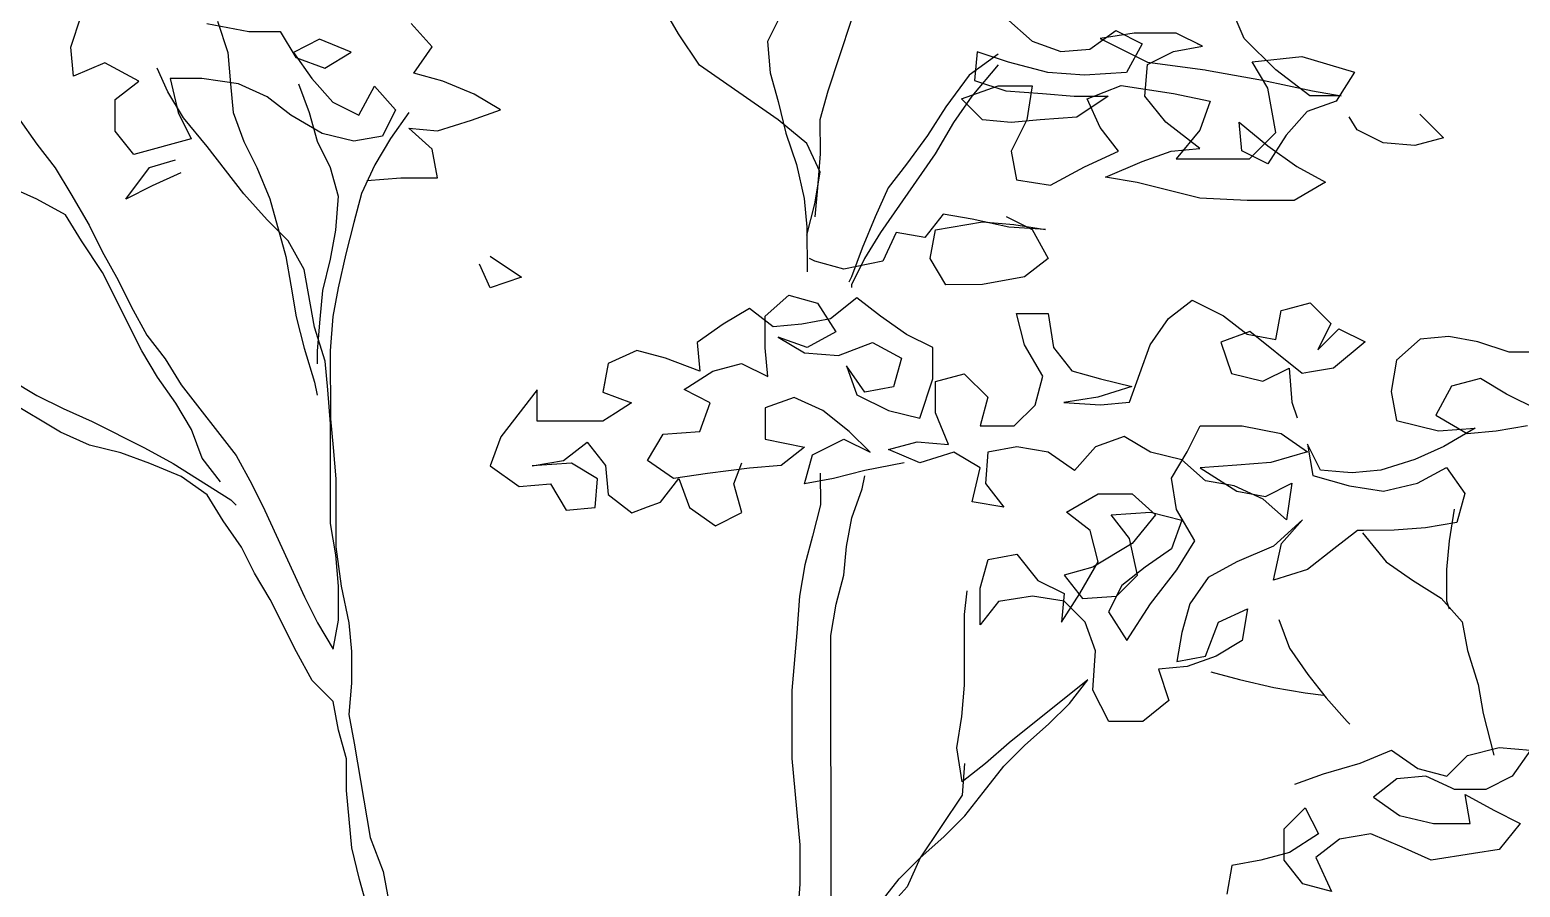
# Model space of a CAD drawing. Header units: millimetres. Extents: x 61831 to 121408, y 302 to 24841.
# Drawn here: x 98153 to 99131, y 7103 to 7666 of the extents above; entities that cross this region are included whole.
import ezdxf

# ---------------------------------------------------------------- set-up
doc = ezdxf.new("R2010")
doc.units = ezdxf.units.MM

# ---------------------------------------------------------------- blocks, each defined once
blk = doc.blocks.new('A$C299802A9')
at = {"color": 66, "true_color": 0x638500}
for p, q in [((1504.69, 4421.53), (1494.4, 4400.89)), ((1435.95, 4405.99), (1429.06, 4418.02)), ((1549.39, 4414.69), (1533.96, 4368.27)), ((1650.8, 4416.5), (1668, 4401.05)), ((1449.72, 4385.38), (1435.95, 4405.99)), ((1494.4, 4400.89), (1496.13, 4380.27)), ((1668, 4401.05), (1686.91, 4394.19)), ((1705.82, 4395.93), (1723, 4407.98)), ((1735.03, 4406.27), (1712.69, 4402.81)), ((1712.69, 4402.81), (1743.64, 4387.37)), ((1723, 4407.98), (1740.19, 4399.4)), ((1762.53, 4406.29), (1735.03, 4406.27)), ((1779.73, 4397.72), (1762.53, 4406.29)), ((1645.66, 4392.44), (1626.77, 4378.67)), ((1631.91, 4394.14), (1630.21, 4375.23)), ((1652.54, 4387.29), (1631.91, 4394.14)), ((1686.91, 4394.19), (1705.82, 4395.93)), ((1740.19, 4399.4), (1729.9, 4380.48)), ((1743.65, 4385.65), (1760.83, 4394.26)), ((1760.83, 4394.26), (1779.73, 4397.72)), ((1501.32, 4349.33), (1449.72, 4385.38)), ((1645.67, 4385.56), (1628.5, 4364.92)), ((1678.33, 4380.43), (1652.54, 4387.29)), ((1741.95, 4365.02), (1743.65, 4385.65)), ((1743.64, 4387.37), (1781.46, 4382.25)), ((1781.46, 4382.25), (1782.47, 4382.06)), ((1496.13, 4380.27), (1501.31, 4361.36)), ((1626.77, 4378.67), (1611.32, 4358.03)), ((1621.63, 4363.19), (1645.68, 4371.81)), ((1630.21, 4375.23), (1650.84, 4368.38)), ((1645.68, 4371.81), (1668.03, 4371.83)), ((1668.03, 4371.83), (1664.61, 4349.48)), ((1702.4, 4378.74), (1678.33, 4380.43)), ((1729.9, 4380.48), (1702.4, 4378.74)), ((1704.13, 4363.27), (1726.47, 4371.88)), ((1726.47, 4371.88), (1760.85, 4366.76)), ((1533.96, 4368.27), (1528.82, 4349.36)), ((1628.5, 4364.92), (1616.48, 4347.72)), ((1635.39, 4349.45), (1621.63, 4363.19)), ((1650.84, 4368.38), (1674.91, 4366.68)), ((1674.91, 4366.68), (1695.54, 4364.98)), ((1695.54, 4364.98), (1717.88, 4365)), ((1717.88, 4365), (1697.27, 4351.23)), ((1712.74, 4344.37), (1704.13, 4363.27)), ((1755.71, 4347.85), (1741.95, 4365.02)), ((1760.85, 4366.76), (1784.92, 4361.62)), ((1784.92, 4361.62), (1778.06, 4342.71)), ((1501.31, 4361.36), (1506.48, 4340.74)), ((1611.32, 4358.03), (1599.3, 4339.11)), ((1520.24, 4333.88), (1501.32, 4349.33)), ((1528.82, 4349.36), (1528.84, 4327.01)), ((1616.48, 4347.72), (1604.47, 4327.08)), ((1654.3, 4347.75), (1635.39, 4349.45)), ((1673.21, 4349.49), (1654.3, 4347.75)), ((1664.61, 4349.48), (1654.32, 4328.85)), ((1697.27, 4351.23), (1673.21, 4349.49)), ((1724.79, 4328.91), (1712.74, 4344.37)), ((1778.07, 4330.68), (1755.71, 4347.85)), ((1778.06, 4342.71), (1762.61, 4323.79)), ((1506.48, 4340.74), (1513.38, 4320.12)), ((1528.85, 4314.98), (1520.24, 4333.88)), ((1599.3, 4339.11), (1585.57, 4320.19)), ((1528.84, 4327.01), (1527.14, 4304.67)), ((1604.47, 4327.08), (1568.42, 4275.48)), ((1654.32, 4328.85), (1657.77, 4309.94)), ((1702.45, 4318.58), (1724.79, 4328.91)), ((1740.27, 4322.05), (1759.17, 4328.94)), ((1759.17, 4328.94), (1778.07, 4330.68)), ((1762.61, 4323.79), (1802.3, 4323.82)), ((1513.38, 4320.12), (1518.55, 4297.78)), ((1525.43, 4294.35), (1528.85, 4314.98)), ((1585.57, 4320.19), (1573.55, 4304.71)), ((1680.12, 4306.52), (1702.45, 4318.58)), ((1716.21, 4311.71), (1740.27, 4322.05)), ((1527.14, 4304.67), (1525.44, 4285.76)), ((1573.55, 4304.71), (1564.98, 4285.79)), ((1657.77, 4309.94), (1680.12, 4306.52)), ((1736.84, 4308.29), (1716.21, 4311.71)), ((1778.1, 4298.02), (1736.84, 4308.29)), ((1518.55, 4297.78), (1520.29, 4278.88)), ((1520.3, 4273.72), (1525.43, 4294.35)), ((1809.04, 4296.33), (1778.1, 4298.02)), ((1811.66, 4296.33), (1809.04, 4296.33)), ((1564.98, 4285.79), (1556.4, 4265.16)), ((1609.66, 4287.55), (1597.65, 4272.07)), ((1628.57, 4284.13), (1609.66, 4287.55)), ((1652.64, 4279), (1628.57, 4284.13)), ((1650.92, 4285.87), (1668.11, 4277.29)), ((1520.29, 4278.88), (1520.32, 4249.66)), ((1568.42, 4275.48), (1558.12, 4258.28)), ((1578.74, 4275.49), (1570.16, 4256.58)), ((1597.65, 4272.07), (1578.74, 4275.49)), ((1601.1, 4258.32), (1604.52, 4277.23)), ((1604.52, 4277.23), (1635.45, 4282.42)), ((1635.45, 4282.42), (1656.08, 4280.72)), ((1676.71, 4277.3), (1652.64, 4279)), ((1656.08, 4280.72), (1676.71, 4277.3)), ((1668.11, 4277.29), (1678.44, 4258.39)), ((1556.4, 4265.16), (1549.54, 4246.24)), ((1525.47, 4256.54), (1522.03, 4258.25)), ((1544.38, 4251.4), (1525.47, 4256.54)), ((1570.16, 4256.58), (1544.38, 4251.4)), ((1558.12, 4258.28), (1549.55, 4241.09)), ((1611.43, 4241.14), (1601.1, 4258.32)), ((1678.44, 4258.39), (1662.99, 4246.35)), ((1549.54, 4246.24), (1547.83, 4242.81)), ((1662.99, 4246.35), (1635.49, 4241.17)), ((1549.55, 4241.09), (1549.55, 4239.37)), ((1635.49, 4241.17), (1611.43, 4241.14)), ((1482.52, 4225.56), (1465.35, 4215.23)), ((1498.01, 4213.54), (1482.52, 4225.56)), ((1492.84, 4220.41), (1508.3, 4234.17)), ((1508.3, 4234.17), (1527.21, 4229.04)), ((1527.21, 4229.04), (1539.26, 4210.14)), ((1552.99, 4232.5), (1535.82, 4218.73)), ((1568.47, 4220.48), (1552.99, 4232.5)), ((1757.55, 4218.93), (1773.01, 4230.98)), ((1773.01, 4230.98), (1793.64, 4220.69)), ((1831.46, 4224.16), (1835.82, 4225.35)), ((1465.35, 4215.23), (1448.17, 4203.18)), ((1492.86, 4199.78), (1492.84, 4220.41)), ((1516.91, 4215.28), (1498.01, 4213.54)), ((1535.82, 4218.73), (1516.91, 4215.28)), ((1585.67, 4208.46), (1568.47, 4220.48)), ((1657.85, 4222.28), (1678.48, 4222.3)), ((1663.03, 4201.66), (1657.85, 4222.28)), ((1678.48, 4222.3), (1681.94, 4199.96)), ((1745.53, 4201.73), (1757.55, 4218.93)), ((1793.64, 4220.69), (1809.12, 4208.67)), ((1828.03, 4205.25), (1831.46, 4224.16)), ((1520.36, 4199.81), (1501.45, 4206.67)), ((1501.45, 4206.67), (1518.65, 4196.37)), ((1539.26, 4210.14), (1520.36, 4199.81)), ((1602.87, 4199.88), (1585.67, 4208.46)), ((1810.84, 4210.39), (1791.94, 4203.49)), ((1809.12, 4208.67), (1828.03, 4205.25)), ((1845.24, 4182.92), (1810.84, 4210.39)), ((1408.64, 4197.99), (1389.74, 4189.38)), ((1427.55, 4192.85), (1408.64, 4197.99)), ((1448.17, 4203.18), (1449.9, 4184.27)), ((1494.6, 4180.88), (1492.86, 4199.78)), ((1518.65, 4196.37), (1540.99, 4194.67)), ((1540.99, 4194.67), (1563.33, 4203.29)), ((1563.33, 4203.29), (1582.25, 4192.99)), ((1602.89, 4179.26), (1602.87, 4199.88)), ((1675.08, 4181.04), (1663.03, 4201.66)), ((1681.94, 4199.96), (1693.98, 4184.5)), ((1731.82, 4163.91), (1745.53, 4201.73)), ((1791.94, 4203.49), (1798.83, 4182.87)), ((1389.74, 4189.38), (1386.32, 4170.47)), ((1449.9, 4184.27), (1427.55, 4192.85)), ((1458.5, 4184.28), (1477.4, 4189.46)), ((1477.4, 4189.46), (1494.6, 4180.88)), ((1558.21, 4170.62), (1546.16, 4187.8)), ((1546.16, 4187.8), (1553.05, 4168.9)), ((1582.25, 4192.99), (1577.11, 4174.08)), ((1819.47, 4177.74), (1836.65, 4186.35)), ((1836.65, 4186.35), (1838.39, 4164)), ((1439.6, 4172.23), (1458.5, 4184.28)), ((1594.32, 4153.47), (1602.89, 4179.26)), ((1604.61, 4177.54), (1623.51, 4182.71)), ((1604.63, 4156.91), (1604.61, 4177.54)), ((1623.51, 4182.71), (1638.99, 4167.26)), ((1669.94, 4162.13), (1675.08, 4181.04)), ((1693.98, 4184.5), (1712.89, 4179.36)), ((1712.89, 4179.36), (1733.53, 4174.22)), ((1798.83, 4182.87), (1819.47, 4177.74)), ((1850, 4183.71), (1845.24, 4182.92)), ((1386.32, 4170.47), (1405.23, 4163.61)), ((1456.8, 4163.65), (1439.6, 4172.23)), ((1511.8, 4167.14), (1492.9, 4160.25)), ((1530.71, 4158.57), (1511.8, 4167.14)), ((1553.05, 4168.9), (1573.69, 4158.6)), ((1577.11, 4174.08), (1558.21, 4170.62)), ((1638.99, 4167.26), (1633.86, 4148.35)), ((1711.19, 4167.32), (1688.84, 4163.87)), ((1733.53, 4174.22), (1711.19, 4167.32)), ((1405.23, 4163.61), (1394.6, 4156.83)), ((1449.94, 4144.74), (1456.8, 4163.65)), ((1492.9, 4160.25), (1492.92, 4139.62)), ((1547.92, 4144.83), (1530.71, 4158.57)), ((1573.69, 4158.6), (1594.32, 4153.47)), ((1613.24, 4136.3), (1604.63, 4156.91)), ((1656.2, 4148.37), (1669.94, 4162.13)), ((1688.84, 4163.87), (1712.91, 4162.17)), ((1712.91, 4162.17), (1731.82, 4163.91)), ((1838.39, 4164), (1841.83, 4153.69)), ((1633.86, 4148.35), (1656.2, 4148.37)), ((1769.66, 4131.28), (1778.24, 4148.48)), ((1778.24, 4148.48), (1805.74, 4148.5)), ((1805.74, 4148.5), (1831.53, 4143.37)), ((1415.58, 4125.8), (1425.88, 4143)), ((1425.88, 4143), (1449.94, 4144.74)), ((1492.92, 4139.62), (1518.7, 4134.49)), ((1523.87, 4129.34), (1544.48, 4139.67)), ((1544.48, 4139.67), (1561.68, 4131.09)), ((1561.68, 4131.09), (1547.92, 4144.83)), ((1573.71, 4132.82), (1592.61, 4138)), ((1592.61, 4138), (1613.24, 4136.3)), ((1728.4, 4141.56), (1709.5, 4134.66)), ((1745.6, 4131.26), (1728.4, 4141.56)), ((1831.53, 4143.37), (1848.73, 4131.35)), ((1518.7, 4134.49), (1503.25, 4122.44)), ((1518.73, 4110.43), (1523.87, 4129.34)), ((1594.34, 4124.25), (1573.71, 4132.82)), ((1616.68, 4131.14), (1594.34, 4124.25)), ((1633.88, 4120.84), (1616.68, 4131.14)), ((1639.03, 4131.16), (1637.33, 4110.53)), ((1657.93, 4134.62), (1639.03, 4131.16)), ((1678.56, 4131.2), (1657.93, 4134.62)), ((1695.76, 4119.18), (1678.56, 4131.2)), ((1709.5, 4134.66), (1695.76, 4119.18)), ((1766.23, 4126.12), (1745.6, 4131.26)), ((1759.36, 4114.08), (1769.66, 4131.28)), ((1848.73, 4131.35), (1824.67, 4124.46)), ((1857.33, 4119.33), (1848.72, 4136.51)), ((1848.72, 4136.51), (1852.18, 4115.89)), ((1432.78, 4113.79), (1415.58, 4125.8)), ((1455.12, 4117.24), (1432.78, 4113.79)), ((1482.62, 4120.71), (1455.12, 4117.24)), ((1472.32, 4110.38), (1477.46, 4124.14)), ((1503.25, 4122.44), (1482.62, 4120.71)), ((1529.03, 4117.31), (1529.05, 4096.68)), ((1558.25, 4119.06), (1537.63, 4113.88)), ((1584.03, 4124.24), (1558.25, 4119.06)), ((1628.74, 4098.49), (1633.88, 4120.84)), ((1781.71, 4112.39), (1766.23, 4126.12)), ((1802.33, 4122.72), (1778.26, 4120.98)), ((1778.26, 4120.98), (1802.34, 4105.53)), ((1824.67, 4124.46), (1802.33, 4122.72)), ((1872.34, 4118.09), (1857.33, 4119.33)), ((1424.2, 4098.31), (1436.22, 4113.79)), ((1436.22, 4113.79), (1443.11, 4094.89)), ((1477.49, 4091.48), (1472.32, 4110.38)), ((1537.63, 4113.88), (1518.73, 4110.43)), ((1556.54, 4107.02), (1558.26, 4115.62)), ((1637.33, 4110.53), (1649.37, 4095.08)), ((1762.82, 4093.46), (1759.36, 4114.08)), ((1800.62, 4108.97), (1781.71, 4112.39)), ((1819.54, 4100.39), (1800.62, 4108.97)), ((1821.25, 4102.11), (1838.43, 4110.72)), ((1838.43, 4110.72), (1835.02, 4086.65)), ((1852.18, 4115.89), (1875.33, 4109.3)), ((1415.59, 4095.17), (1424.2, 4098.31)), ((1549.69, 4088.11), (1556.54, 4107.02)), ((1649.37, 4095.08), (1628.74, 4098.49)), ((1690.63, 4091.68), (1711.24, 4103.73)), ((1711.24, 4103.73), (1733.59, 4103.75)), ((1733.59, 4103.75), (1749.07, 4090.01)), ((1802.34, 4105.53), (1821.25, 4102.11)), ((1835.02, 4086.65), (1819.54, 4100.39)), ((1443.11, 4094.89), (1460.31, 4082.87)), ((1460.31, 4082.87), (1477.49, 4091.48)), ((1529.05, 4096.68), (1523.91, 4076.05)), ((1546.27, 4069.2), (1549.69, 4088.11)), ((1706.11, 4079.66), (1690.63, 4091.68)), ((1719.85, 4089.98), (1745.63, 4091.73)), ((1731.9, 4074.53), (1719.85, 4089.98)), ((1749.07, 4090.01), (1733.62, 4071.09)), ((1745.63, 4091.73), (1766.26, 4086.59)), ((1774.87, 4072.85), (1762.82, 4093.46)), ((1711.29, 4059.04), (1706.11, 4079.66)), ((1766.26, 4086.59), (1759.41, 4067.67)), ((1845.33, 4086.66), (1826.44, 4069.46)), ((1831.6, 4071.18), (1845.33, 4086.66)), ((1881.43, 4079.82), (1865.98, 4067.77)), ((1885.36, 4079.82), (1881.43, 4079.82)), ((1884.87, 4078.1), (1886.71, 4075.86)), ((1523.91, 4076.05), (1518.78, 4057.14)), ((1544.56, 4050.29), (1546.27, 4069.2)), ((1733.62, 4071.09), (1707.85, 4055.6)), ((1737.08, 4050.47), (1731.9, 4074.53)), ((1762.86, 4053.93), (1774.87, 4072.85)), ((1826.44, 4069.46), (1802.39, 4059.12)), ((1826.46, 4047.11), (1831.6, 4071.18)), ((1633.95, 4041.78), (1639.09, 4060.69)), ((1639.09, 4060.69), (1658, 4064.14)), ((1658, 4064.14), (1671.76, 4046.97)), ((1699.27, 4038.4), (1711.29, 4059.04)), ((1759.41, 4067.67), (1742.23, 4055.63)), ((1802.39, 4059.12), (1783.49, 4048.79)), ((1865.98, 4067.77), (1848.8, 4054.01)), ((1518.78, 4057.14), (1515.36, 4036.51)), ((1539.42, 4031.38), (1544.56, 4050.29)), ((1707.85, 4055.6), (1688.95, 4050.42)), ((1688.95, 4050.42), (1700.99, 4034.96)), ((1723.34, 4036.7), (1737.08, 4050.47)), ((1742.23, 4055.63), (1726.77, 4043.58)), ((1745.69, 4031.57), (1762.86, 4053.93)), ((1783.49, 4048.79), (1771.47, 4031.59)), ((1848.8, 4054.01), (1826.46, 4047.11)), ((1623.66, 4024.58), (1625.36, 4040.05)), ((1633.97, 4017.71), (1633.95, 4041.78)), ((1671.76, 4046.97), (1688.96, 4038.39)), ((1726.77, 4043.58), (1718.19, 4026.38)), ((1515.36, 4036.51), (1513.66, 4012.45)), ((1536.01, 4010.75), (1539.42, 4031.38)), ((1645.99, 4033.19), (1633.97, 4017.71)), ((1668.33, 4036.65), (1645.99, 4033.19)), ((1688.96, 4033.23), (1668.33, 4036.65)), ((1687.26, 4019.48), (1699.27, 4038.4)), ((1688.96, 4038.39), (1687.26, 4019.48)), ((1702.73, 4019.49), (1688.96, 4033.23)), ((1700.99, 4034.96), (1723.34, 4036.7)), ((1730.24, 4007.49), (1745.69, 4031.57)), ((1771.47, 4031.59), (1766.33, 4012.68)), ((1623.7, 3978.17), (1623.66, 4024.58)), ((1709.62, 4000.59), (1702.73, 4019.49)), ((1718.19, 4026.38), (1730.24, 4007.49)), ((1781.82, 3997.22), (1790.39, 4019.58)), ((1790.39, 4019.58), (1809.29, 4028.19)), ((1809.29, 4028.19), (1805.87, 4007.56)), ((1829.92, 4021.33), (1836.81, 4002.43)), ((1513.66, 4012.45), (1510.26, 3974.63)), ((1536.16, 3838.86), (1536.01, 4010.75)), ((1766.33, 4012.68), (1762.91, 3993.77)), ((1707.93, 3974.81), (1709.62, 4000.59)), ((1805.87, 4007.56), (1788.69, 3997.23)), ((1836.81, 4002.43), (1848.86, 3985.25)), ((1769.79, 3990.34), (1750.88, 3988.6)), ((1762.91, 3993.77), (1781.82, 3997.22)), ((1788.69, 3997.23), (1769.79, 3990.34)), ((1704.48, 3981.68), (1652.95, 3940.38)), ((1692.46, 3966.2), (1704.48, 3981.68)), ((1750.88, 3988.6), (1757.78, 3967.98)), ((1785.26, 3986.91), (1804.18, 3981.77)), ((1804.18, 3981.77), (1826.52, 3976.64)), ((1848.86, 3985.25), (1860.91, 3969.79)), ((1510.26, 3974.63), (1510.3, 3929.94)), ((1622, 3957.54), (1623.7, 3978.17)), ((1718.26, 3954.19), (1707.93, 3974.81)), ((1826.52, 3976.64), (1847.15, 3973.22)), ((1847.15, 3973.22), (1859.19, 3971.51)), ((1678.73, 3952.44), (1692.46, 3966.2)), ((1757.78, 3967.98), (1740.6, 3954.21)), ((1860.91, 3969.79), (1874.67, 3954.34)), ((1618.58, 3936.91), (1622, 3957.54)), ((1663.27, 3938.67), (1678.73, 3952.44)), ((1740.6, 3954.21), (1718.26, 3954.19)), ((1874.67, 3954.34), (1876.39, 3952.62)), ((1622.04, 3914.57), (1618.58, 3936.91)), ((1652.95, 3940.38), (1637.5, 3926.62)), ((1649.53, 3924.91), (1663.27, 3938.67)), ((1883.29, 3926.84), (1903.91, 3935.45)), ((1903.91, 3935.45), (1921.11, 3923.44)), ((1510.3, 3929.94), (1515.51, 3873.22)), ((1637.5, 3926.62), (1622.04, 3914.57)), ((1623.75, 3926.6), (1622.05, 3905.98)), ((1635.79, 3907.71), (1649.53, 3924.91)), ((1859.24, 3919.94), (1883.29, 3926.84)), ((1921.11, 3923.44), (1940.02, 3918.3)), ((1840.33, 3913.05), (1859.24, 3919.94)), ((1907.37, 3916.55), (1891.91, 3904.5)), ((1926.27, 3918.29), (1907.37, 3916.55)), ((1942.93, 3910.74), (1926.27, 3918.29)), ((1940.02, 3918.3), (1940.27, 3918.54)), ((1622.05, 3905.98), (1594.58, 3864.7)), ((1623.78, 3892.23), (1635.79, 3907.71)), ((1891.91, 3904.5), (1909.11, 3892.49)), ((1610.04, 3878.46), (1623.78, 3892.23)), ((1833.49, 3883.82), (1847.22, 3897.59)), ((1847.22, 3897.59), (1855.83, 3880.41)), ((1909.11, 3892.49), (1931.46, 3887.35)), ((1833.5, 3863.2), (1833.49, 3883.82)), ((1931.46, 3887.35), (1950.88, 3887.37)), ((1515.51, 3873.22), (1515.53, 3847.44)), ((1594.58, 3864.7), (1610.04, 3878.46)), ((1855.83, 3880.41), (1836.94, 3868.36)), ((1869.59, 3876.98), (1854.13, 3864.94)), ((1890.21, 3880.44), (1869.59, 3876.98)), ((1910.85, 3871.86), (1890.21, 3880.44)), ((1580.84, 3850.93), (1594.58, 3864.7)), ((1594.58, 3864.7), (1586, 3845.78)), ((1818.03, 3863.18), (1799.13, 3859.73)), ((1836.94, 3868.36), (1818.03, 3863.18)), ((1845.55, 3847.74), (1833.5, 3863.2)), ((1854.13, 3864.94), (1864.46, 3842.6)), ((1929.76, 3863.29), (1910.85, 3871.86)), ((1957.61, 3867.6), (1929.76, 3863.29)), ((1799.13, 3859.73), (1795.71, 3840.82)), ((1515.53, 3847.44), (1513.83, 3823.37)), ((1567.11, 3833.73), (1580.84, 3850.93)), ((1586, 3845.78), (1572.27, 3830.3)), ((1864.46, 3842.6), (1845.55, 3847.74))]:
    blk.add_line(p, q, dxfattribs=at)
at = {"color": 64, "true_color": 0x7aa300}
for p, q in [((1807.23, 4402.9), (1796.89, 4426.95)), ((1827.87, 4382.29), (1807.23, 4402.9)), ((1779.73, 4397.72), (1776.61, 4399.27)), ((1777.3, 4397.27), (1779.73, 4397.72)), ((1812.4, 4387.43), (1845.05, 4390.9)), ((1845.05, 4390.9), (1879.44, 4380.62)), ((1782.47, 4382.06), (1819.28, 4375.41)), ((1822.73, 4370.25), (1812.4, 4387.43)), ((1850.23, 4365.12), (1827.87, 4382.29)), ((1819.28, 4375.41), (1851.95, 4368.56)), ((1879.44, 4380.62), (1867.43, 4361.7)), ((1827.91, 4341.04), (1822.73, 4370.25)), ((1867.43, 4361.7), (1848.52, 4354.81)), ((1870.86, 4365.14), (1850.23, 4365.12)), ((1851.95, 4368.56), (1870.86, 4365.14)), ((1848.52, 4354.81), (1834.79, 4339.32)), ((1922.44, 4353.16), (1937.92, 4337.7)), ((1805.58, 4328.98), (1803.84, 4347.89)), ((1803.84, 4347.89), (1822.76, 4332.44)), ((1881.19, 4342.8), (1876.03, 4351.39)), ((1898.39, 4334.23), (1881.19, 4342.8)), ((1810.74, 4323.83), (1827.91, 4341.04)), ((1822.76, 4332.44), (1841.68, 4318.7)), ((1834.79, 4339.32), (1822.77, 4320.41)), ((1919.02, 4332.53), (1898.39, 4334.23)), ((1937.92, 4337.7), (1919.02, 4332.53)), ((1802.3, 4323.82), (1810.74, 4323.83)), ((1822.77, 4320.41), (1805.58, 4328.98)), ((1841.68, 4318.7), (1860.6, 4308.41)), ((1860.6, 4308.41), (1839.98, 4296.36)), ((1839.98, 4296.36), (1811.66, 4296.33)), ((1835.82, 4225.35), (1850.36, 4229.33)), ((1850.36, 4229.33), (1864.12, 4215.59)), ((1864.12, 4215.59), (1855.54, 4198.4)), ((1855.54, 4198.4), (1869.28, 4212.16)), ((1869.28, 4212.16), (1886.48, 4203.58)), ((1922.57, 4205.33), (1907.11, 4191.57)), ((1941.48, 4207.07), (1922.57, 4205.33)), ((1960.39, 4203.65), (1941.48, 4207.07)), ((1886.48, 4203.58), (1865.87, 4186.37)), ((1981.02, 4196.79), (1960.39, 4203.65)), ((2001.65, 4196.81), (1981.02, 4196.79)), ((1865.87, 4186.37), (1850, 4183.71)), ((1907.11, 4191.57), (1903.7, 4170.94)), ((1962.13, 4179.59), (1943.23, 4174.41)), ((1979.33, 4169.29), (1962.13, 4179.59)), ((1903.7, 4170.94), (1907.15, 4152.03)), ((1943.23, 4174.41), (1932.93, 4155.5)), ((1999.96, 4158.99), (1979.33, 4169.29)), ((1907.15, 4152.03), (1934.66, 4145.18)), ((1932.93, 4155.5), (1953.57, 4143.48)), ((1934.66, 4145.18), (1958.72, 4146.93)), ((1958.72, 4146.93), (1938.11, 4134.87)), ((1972.47, 4145.22), (1993.1, 4148.68)), ((1953.57, 4143.48), (1972.47, 4145.22)), ((1938.11, 4134.87), (1919.21, 4126.26)), ((1877.96, 4117.63), (1872.34, 4118.09)), ((1896.87, 4119.37), (1877.96, 4117.63)), ((1919.21, 4126.26), (1896.87, 4119.37)), ((1920.94, 4110.79), (1939.84, 4121.12)), ((1939.84, 4121.12), (1951.89, 4103.95)), ((1875.33, 4109.3), (1876.25, 4109.03)), ((1876.25, 4109.03), (1898.6, 4105.62)), ((1898.6, 4105.62), (1920.94, 4110.79)), ((1951.89, 4103.95), (1946.75, 4085.04)), ((1945.02, 4093.63), (1941.6, 4073)), ((1884.87, 4078.1), (1900.36, 4059.21)), ((1905.5, 4079.84), (1885.36, 4079.82)), ((1926.12, 4081.58), (1905.5, 4079.84)), ((1946.75, 4085.04), (1926.12, 4081.58)), ((1941.6, 4073), (1939.9, 4054.09)), ((1900.36, 4059.21), (1917.56, 4047.19)), ((1939.9, 4054.09), (1939.92, 4033.46)), ((1917.56, 4047.19), (1936.48, 4035.18)), ((1936.48, 4035.18), (1950.24, 4019.72)), ((1939.92, 4033.46), (1941.64, 4028.31)), ((1950.24, 4019.72), (1953.7, 4000.82)), ((1953.7, 4000.82), (1960.59, 3978.48)), ((1960.59, 3978.48), (1964.05, 3959.57)), ((1964.05, 3959.57), (1970.95, 3932.08)), ((1940.27, 3918.54), (1953.76, 3932.06)), ((1953.76, 3932.06), (1974.38, 3937.24)), ((1974.38, 3937.24), (1995.01, 3935.54)), ((1995.01, 3935.54), (1982.99, 3918.34)), ((1982.99, 3918.34), (1965.81, 3909.73)), ((1945.19, 3909.71), (1942.93, 3910.74)), ((1965.81, 3909.73), (1945.19, 3909.71)), ((1955.52, 3887.37), (1952.07, 3906.28)), ((1952.07, 3906.28), (1970.98, 3895.98)), ((1970.98, 3895.98), (1988.18, 3887.4)), ((1950.88, 3887.37), (1955.52, 3887.37)), ((1988.18, 3887.4), (1974.44, 3870.2)), ((1974.44, 3870.2), (1957.61, 3867.6))]:
    blk.add_line(p, q, dxfattribs=at)
at = {"color": 58, "true_color": 0x4d6600}
for p, q in [((1037.18, 4397.04), (1044.04, 4417.67)), ((1126.55, 4412.59), (1154.06, 4407.46)), ((1133.42, 4414.31), (1140.32, 4393.69)), ((1274.39, 4397.25), (1260.62, 4412.71)), ((1154.06, 4407.46), (1174.68, 4407.47)), ((1174.68, 4407.47), (1185.01, 4390.3)), ((1200.47, 4402.34), (1183.29, 4393.73)), ((1221.1, 4393.77), (1200.47, 4402.34)), ((1038.92, 4378.13), (1037.18, 4397.04)), ((1140.32, 4393.69), (1142.06, 4373.07)), ((1183.29, 4393.73), (1195.34, 4376.55)), ((1203.92, 4383.44), (1221.1, 4393.77)), ((1262.37, 4380.05), (1274.39, 4397.25)), ((1059.54, 4386.74), (1038.92, 4378.13)), ((1081.89, 4374.73), (1059.54, 4386.74)), ((1100.81, 4367.87), (1093.92, 4383.34)), ((1185.01, 4390.3), (1203.92, 4383.44)), ((1066.43, 4362.68), (1081.89, 4374.73)), ((1123.14, 4376.49), (1102.52, 4376.47)), ((1102.52, 4376.47), (1107.7, 4354.13)), ((1147.21, 4373.07), (1123.14, 4376.49)), ((1142.06, 4373.07), (1143.79, 4354.16)), ((1166.13, 4364.49), (1147.21, 4373.07)), ((1186.75, 4373.11), (1193.64, 4354.21)), ((1195.34, 4376.55), (1209.1, 4361.1)), ((1226.3, 4352.52), (1236.59, 4371.43)), ((1236.59, 4371.43), (1250.36, 4355.98)), ((1281.28, 4374.91), (1262.37, 4380.05)), ((1301.92, 4366.34), (1281.28, 4374.91)), ((1066.45, 4342.06), (1066.43, 4362.68)), ((1111.14, 4350.69), (1100.81, 4367.87)), ((1181.61, 4352.48), (1166.13, 4364.49)), ((1319.11, 4356.04), (1301.92, 4366.34)), ((1107.7, 4354.13), (1116.31, 4336.95)), ((1143.79, 4354.16), (1150.68, 4335.26)), ((1202.25, 4340.46), (1181.61, 4352.48)), ((1193.64, 4354.21), (1198.81, 4335.3)), ((1209.1, 4361.1), (1226.3, 4352.52)), ((1250.36, 4355.98), (1241.78, 4338.78)), ((1258.95, 4354.27), (1246.94, 4337.07)), ((1300.21, 4349.15), (1319.11, 4356.04)), ((1002.85, 4350.59), (1014.9, 4333.42)), ((1078.5, 4326.6), (1066.45, 4342.06)), ((1126.62, 4331.8), (1111.14, 4350.69)), ((1274.45, 4330.22), (1258.96, 4343.95)), ((1258.96, 4343.95), (1277.87, 4342.25)), ((1277.87, 4342.25), (1300.21, 4349.15)), ((1014.9, 4333.42), (1026.94, 4317.96)), ((1116.31, 4336.95), (1078.5, 4326.6)), ((1150.68, 4335.26), (1159.29, 4318.08)), ((1198.81, 4335.3), (1207.42, 4318.12)), ((1222.88, 4335.33), (1202.25, 4340.46)), ((1241.78, 4338.78), (1222.88, 4335.33)), ((1246.94, 4337.07), (1236.64, 4319.87)), ((1088.82, 4318.01), (1106, 4323.19)), ((1150.72, 4300.88), (1126.62, 4331.8)), ((1277.9, 4311.31), (1274.45, 4330.22)), ((1026.94, 4317.96), (1037.27, 4300.78)), ((1073.37, 4297.37), (1088.82, 4318.01)), ((1109.45, 4314.6), (1090.55, 4305.98)), ((1159.29, 4318.08), (1167.91, 4297.46)), ((1207.42, 4318.12), (1212.6, 4299.22)), ((1236.64, 4319.87), (1228.06, 4300.95)), ((1014.93, 4297.32), (996.01, 4305.9)), ((1090.55, 4305.98), (1073.37, 4297.37)), ((1231.49, 4309.55), (1253.84, 4311.29)), ((1253.84, 4311.29), (1277.9, 4311.31)), ((1033.85, 4287.03), (1014.93, 4297.32)), ((1037.27, 4300.78), (1049.32, 4280.16)), ((1166.2, 4283.71), (1150.72, 4300.88)), ((1167.91, 4297.46), (1178.26, 4259.66)), ((1212.6, 4299.22), (1210.9, 4276.87)), ((1228.06, 4300.95), (1222.93, 4282.04)), ((1044.17, 4269.85), (1033.85, 4287.03)), ((1179.96, 4269.97), (1166.2, 4283.71)), ((1049.32, 4280.16), (1057.93, 4262.98)), ((1210.9, 4276.87), (1207.48, 4257.96)), ((1222.93, 4282.04), (1217.79, 4261.41)), ((1057.94, 4249.23), (1044.17, 4269.85)), ((1190.29, 4251.07), (1179.96, 4269.97)), ((1057.93, 4262.98), (1068.26, 4244.09)), ((1178.26, 4259.66), (1181.71, 4240.75)), ((1207.48, 4257.96), (1202.34, 4237.33)), ((1217.79, 4261.41), (1212.65, 4239.06)), ((1312.35, 4239.15), (1305.46, 4254.62)), ((1312.33, 4259.78), (1332.97, 4246.05)), ((1083.77, 4197.69), (1057.94, 4249.23)), ((1197.21, 4213.26), (1190.29, 4251.07)), ((1332.97, 4246.05), (1312.35, 4239.15)), ((1068.26, 4244.09), (1076.87, 4226.9)), ((1181.71, 4240.75), (1185.17, 4220.13)), ((1202.34, 4237.33), (1200.64, 4218.42)), ((1212.65, 4239.06), (1209.23, 4220.15)), ((1076.87, 4226.9), (1087.2, 4208.01)), ((1185.17, 4220.13), (1190.34, 4199.51)), ((1200.64, 4218.42), (1198.94, 4197.8)), ((1209.23, 4220.15), (1207.53, 4197.8)), ((1087.2, 4208.01), (1099.25, 4192.55)), ((1204.1, 4190.92), (1197.21, 4213.26)), ((1094.1, 4180.51), (1083.77, 4197.69)), ((1190.34, 4199.51), (1197.24, 4177.17)), ((1198.94, 4197.8), (1198.95, 4189.2)), ((1207.53, 4197.8), (1207.57, 4153.11)), ((1099.25, 4192.55), (1109.58, 4175.37)), ((1205.84, 4172.02), (1204.1, 4190.92)), ((997.85, 4178.7), (1015.05, 4168.41)), ((1106.15, 4163.33), (1094.1, 4180.51)), ((1197.24, 4177.17), (1198.96, 4168.57)), ((1387.58, 4177.45), (1386.32, 4170.47)), ((1015.05, 4168.41), (1032.24, 4159.83)), ((1109.58, 4175.37), (1145.72, 4128.99)), ((1207.58, 4149.68), (1205.84, 4172.02)), ((1343.35, 4172.14), (1319.31, 4141.18)), ((1343.36, 4151.52), (1343.35, 4172.14)), ((1386.32, 4170.47), (1390.47, 4168.96)), ((1030.54, 4144.36), (996.14, 4164.95)), ((1032.24, 4159.83), (1051.16, 4151.25)), ((1116.48, 4146.15), (1106.15, 4163.33)), ((1394.6, 4156.83), (1386.34, 4151.56)), ((1051.16, 4151.25), (1085.55, 4134.09)), ((1207.57, 4153.11), (1209.31, 4134.21)), ((1207.64, 4084.36), (1207.58, 4149.68)), ((1386.34, 4151.56), (1343.36, 4151.52)), ((1049.45, 4135.78), (1030.54, 4144.36)), ((1123.37, 4127.25), (1116.48, 4146.15)), ((1319.31, 4141.18), (1312.45, 4122.27)), ((1360.58, 4125.75), (1376.04, 4137.8)), ((1376.04, 4137.8), (1388.08, 4122.34)), ((1070.08, 4130.64), (1049.45, 4135.78)), ((1089, 4123.78), (1070.08, 4130.64)), ((1085.55, 4134.09), (1104.47, 4123.8)), ((1135.42, 4111.79), (1123.37, 4127.25)), ((1145.72, 4128.99), (1156.05, 4110.09)), ((1209.31, 4134.21), (1211.05, 4113.58)), ((1109.63, 4115.21), (1089, 4123.78)), ((1104.47, 4123.8), (1142.31, 4099.77)), ((1312.45, 4122.27), (1331.37, 4108.54)), ((1339.95, 4122.29), (1360.58, 4125.75)), ((1365.74, 4124.04), (1339.95, 4122.29)), ((1382.93, 4113.74), (1365.74, 4124.04)), ((1388.08, 4122.34), (1389.82, 4103.43)), ((1126.83, 4103.19), (1109.63, 4115.21)), ((1156.05, 4110.09), (1164.66, 4092.91)), ((1211.05, 4113.58), (1211.09, 4068.89)), ((1331.37, 4108.54), (1352, 4110.27)), ((1352, 4110.27), (1362.33, 4093.09)), ((1381.23, 4094.83), (1382.93, 4113.74)), ((1137.16, 4086.01), (1126.83, 4103.19)), ((1142.31, 4099.77), (1145.75, 4096.33)), ((1389.82, 4103.43), (1405.3, 4091.41)), ((1164.66, 4092.91), (1190.49, 4036.21)), ((1362.33, 4093.09), (1381.23, 4094.83)), ((1405.3, 4091.41), (1415.59, 4095.17)), ((1149.21, 4068.84), (1137.16, 4086.01)), ((1211.09, 4063.74), (1207.64, 4084.36)), ((1157.82, 4051.65), (1149.21, 4068.84)), ((1211.09, 4068.89), (1214.55, 4043.11)), ((1212.83, 4043.11), (1211.09, 4063.74)), ((1168.15, 4034.48), (1157.82, 4051.65)), ((1212.85, 4020.77), (1212.83, 4043.11)), ((1214.55, 4043.11), (1219.73, 4019.05)), ((1185.37, 4000.11), (1168.15, 4034.48)), ((1190.49, 4036.21), (1199.1, 4019.03)), ((1209.43, 4001.85), (1212.85, 4020.77)), ((1199.1, 4019.03), (1209.43, 4001.85)), ((1219.73, 4019.05), (1221.46, 4000.15)), ((1195.7, 3981.22), (1185.37, 4000.11)), ((1221.46, 4000.15), (1221.48, 3979.52)), ((1209.46, 3967.48), (1195.7, 3981.22)), ((1221.48, 3979.52), (1219.78, 3958.89)), ((1212.92, 3948.57), (1209.46, 3967.48)), ((1219.78, 3958.89), (1223.24, 3939.99)), ((1218.09, 3929.67), (1212.92, 3948.57)), ((1223.24, 3939.99), (1233.61, 3878.12)), ((1218.11, 3909.04), (1218.09, 3929.67)), ((1221.58, 3871.23), (1218.11, 3909.04)), ((1233.61, 3878.12), (1242.22, 3855.78)), ((1226.76, 3850.61), (1221.58, 3871.23)), ((1242.22, 3855.78), (1245.68, 3836.88)), ((1231.93, 3831.71), (1226.76, 3850.61))]:
    blk.add_line(p, q, dxfattribs=at)

msp = doc.modelspace()

# ---------------------------------------------------------------- block references
msp.add_blockref('A$C299802A9', (97142.95, 3257.83))

doc.saveas('drawing.dxf')
